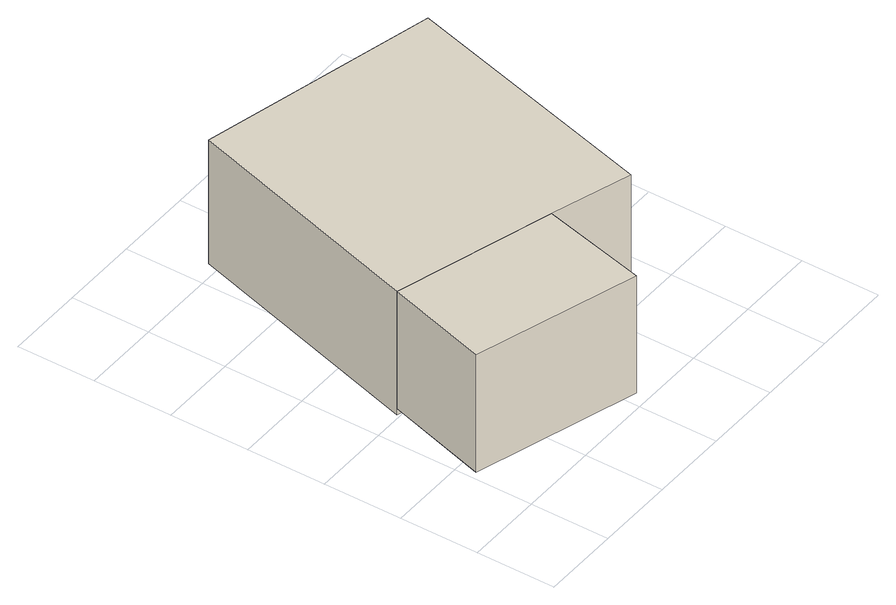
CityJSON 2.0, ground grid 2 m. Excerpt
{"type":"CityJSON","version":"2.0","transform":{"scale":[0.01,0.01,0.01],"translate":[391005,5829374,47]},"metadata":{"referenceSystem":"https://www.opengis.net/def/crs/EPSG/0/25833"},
"CityObjects":{
"building1":{"type":"Building","attributes":{"Gemeindeschluessel":"11000003","BezugspunktDach":"2200","function":"51009_1610","measuredHeight":3.25,"storeysAboveGround":0},"address":[{"country":"Germany","locality":"Berlin"}],"geometry":[{"type":"Solid","lod":"1","boundaries":[[[[0,1,2,3]],[[4,5,6,7]],[[4,7,3,2]],[[5,4,2,1]],[[6,5,1,0]],[[7,6,0,3]]]]}]},
"building2":{"type":"Building","attributes":{"Gemeindeschluessel":"11000003","BezugspunktDach":"2200","function":"31001_1312","measuredHeight":3.42,"storeysAboveGround":1},"address":[{"country":"Germany","locality":"Berlin","thoroughfareNumber":"73","thoroughfareName":"Heilkräuterweg"}],"geometry":[{"type":"Solid","lod":"1","boundaries":[[[[1,8,9,10,2]],[[11,12,13,14,15]],[[11,15,2,10]],[[12,11,10,9]],[[13,12,9,8]],[[14,13,8,1]],[[15,14,1,2]]]]}]}
},
"vertices":[
[417,20,352],[483,289,352],[79,407,352],[2,146,352],[79,407,28],[483,289,28],[417,20,28],[2,146,28],
[687,225,352],[867,883,352],[262,1029,352],[262,1029,10],[867,883,10],[687,225,10],[483,289,10],[79,407,10]
]}
